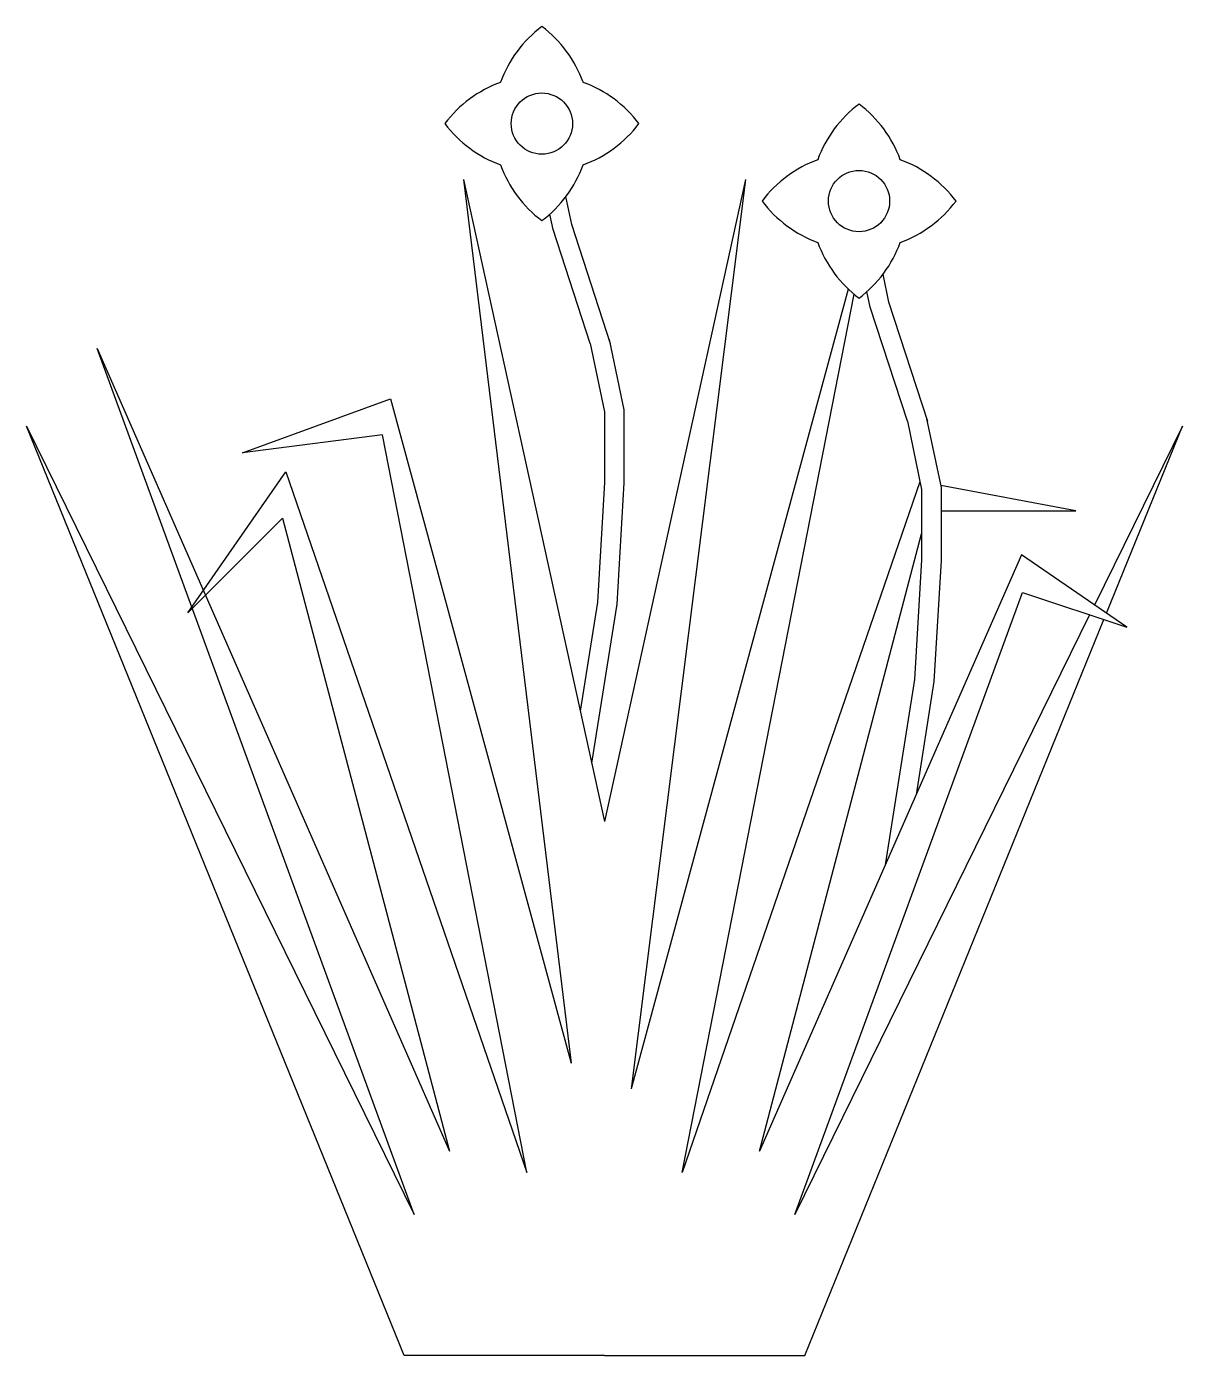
# Model space of a CAD drawing. Header units: millimetres. Extents: x 445.209 to 445.785, y 2602.059 to 2602.72.
import ezdxf

# ---------------------------------------------------------------- set-up
doc = ezdxf.new("R2010")
doc.units = ezdxf.units.MM
doc.header["$LTSCALE"] = 10
doc.layers.add('Vegetais', color=94, linetype='Continuous')

msp = doc.modelspace()

# ---------------------------------------------------------------- linework, layer by layer
at = {"layer": 'Vegetais'}
for p, q in [((445.42688, 2602.64433), (445.48039, 2602.20451)), ((445.42688, 2602.64433), (445.49705, 2602.32482)), ((445.56722, 2602.64433), (445.49705, 2602.32482)), ((445.56722, 2602.64433), (445.51026, 2602.19182)), ((445.48079, 2602.62191), (445.47786, 2602.63585)), ((445.47145, 2602.61941), (445.46983, 2602.62712)), ((445.50011, 2602.56255), (445.48079, 2602.62191)), ((445.48992, 2602.56266), (445.47145, 2602.61941)), ((445.63867, 2602.58336), (445.63574, 2602.5973)), ((445.61842, 2602.58983), (445.51026, 2602.19182)), ((445.62933, 2602.58087), (445.6277, 2602.58857)), ((445.53564, 2602.15022), (445.62126, 2602.5873)), ((445.65799, 2602.524), (445.63867, 2602.58336)), ((445.6478, 2602.52411), (445.62933, 2602.58087)), ((445.48992, 2602.56266), (445.49705, 2602.52868)), ((445.49937, 2602.56465), (445.50671, 2602.52969)), ((445.40232, 2602.12919), (445.24444, 2602.56022)), ((445.24444, 2602.56022), (445.41986, 2602.16073)), ((445.31678, 2602.50836), (445.39054, 2602.53515)), ((445.39054, 2602.53515), (445.48039, 2602.20451)), ((445.49705, 2602.52868), (445.49705, 2602.49364)), ((445.50671, 2602.52969), (445.50671, 2602.49336)), ((445.6478, 2602.52411), (445.65493, 2602.49014)), ((445.65725, 2602.5261), (445.66459, 2602.49114)), ((445.39729, 2602.0591), (445.20936, 2602.52167)), ((445.20936, 2602.52167), (445.40232, 2602.12919)), ((445.38655, 2602.5173), (445.31678, 2602.50836)), ((445.45846, 2602.15022), (445.38655, 2602.5173)), ((445.78474, 2602.52167), (445.74093, 2602.43256)), ((445.74687, 2602.42847), (445.78474, 2602.52167)), ((445.28961, 2602.42874), (445.33837, 2602.49888)), ((445.33837, 2602.49888), (445.45846, 2602.15022)), ((445.49705, 2602.49364), (445.49354, 2602.43407)), ((445.50671, 2602.49336), (445.50315, 2602.43303)), ((445.65402, 2602.49395), (445.53564, 2602.15022)), ((445.65413, 2602.49393), (445.65402, 2602.49395)), ((445.65493, 2602.49014), (445.65493, 2602.45509)), ((445.73167, 2602.47941), (445.66441, 2602.492)), ((445.66459, 2602.49114), (445.66459, 2602.45481)), ((445.33671, 2602.47579), (445.28961, 2602.42874)), ((445.33671, 2602.47579), (445.41986, 2602.16073)), ((445.66459, 2602.47941), (445.73167, 2602.47941)), ((445.57423, 2602.16073), (445.65493, 2602.46802)), ((445.70456, 2602.45753), (445.57423, 2602.16073)), ((445.75703, 2602.4215), (445.70456, 2602.45753)), ((445.65493, 2602.45509), (445.65142, 2602.39552)), ((445.66459, 2602.45481), (445.66103, 2602.39448)), ((445.59178, 2602.12919), (445.70517, 2602.43877)), ((445.70517, 2602.43877), (445.75703, 2602.4215)), ((445.49354, 2602.43407), (445.48497, 2602.37983)), ((445.50315, 2602.43303), (445.49065, 2602.35394)), ((445.73852, 2602.42766), (445.59178, 2602.12919)), ((445.59681, 2602.0591), (445.74559, 2602.42531)), ((445.65142, 2602.39552), (445.63684, 2602.30331)), ((445.66103, 2602.39448), (445.65212, 2602.33811)), ((445.49705, 2602.0591), (445.39729, 2602.0591)), ((445.49705, 2602.0591), (445.59681, 2602.0591))]:
    msp.add_line(p, q, dxfattribs=at)
for centre in [(445.46587, 2602.67218), (445.62375, 2602.63363)]:
    msp.add_circle(centre, 0.01525, dxfattribs=at)
for centre, start, end in [((445.50209, 2602.67218), 126.8699, 160.10409), ((445.42965, 2602.67218), 19.89591, 53.1301), ((445.46587, 2602.63595), 109.89591, 143.1301), ((445.46587, 2602.63595), 36.8699, 70.10409), ((445.65997, 2602.63363), 126.8699, 160.10409), ((445.58752, 2602.63363), 19.89591, 53.1301), ((445.46587, 2602.7084), 216.8699, 250.10409), ((445.46587, 2602.7084), 289.89591, 323.1301), ((445.62375, 2602.59741), 109.89591, 143.1301), ((445.62375, 2602.59741), 36.8699, 70.10409), ((445.50209, 2602.67218), 199.89591, 233.1301), ((445.42965, 2602.67218), 306.8699, 340.10409), ((445.62375, 2602.66985), 216.8699, 250.10409), ((445.62375, 2602.66985), 289.89591, 323.1301), ((445.65997, 2602.63363), 199.89591, 233.1301), ((445.58752, 2602.63363), 306.8699, 340.10409)]:
    msp.add_arc(centre, 0.06037, start, end, dxfattribs=at)

doc.saveas('drawing.dxf')
